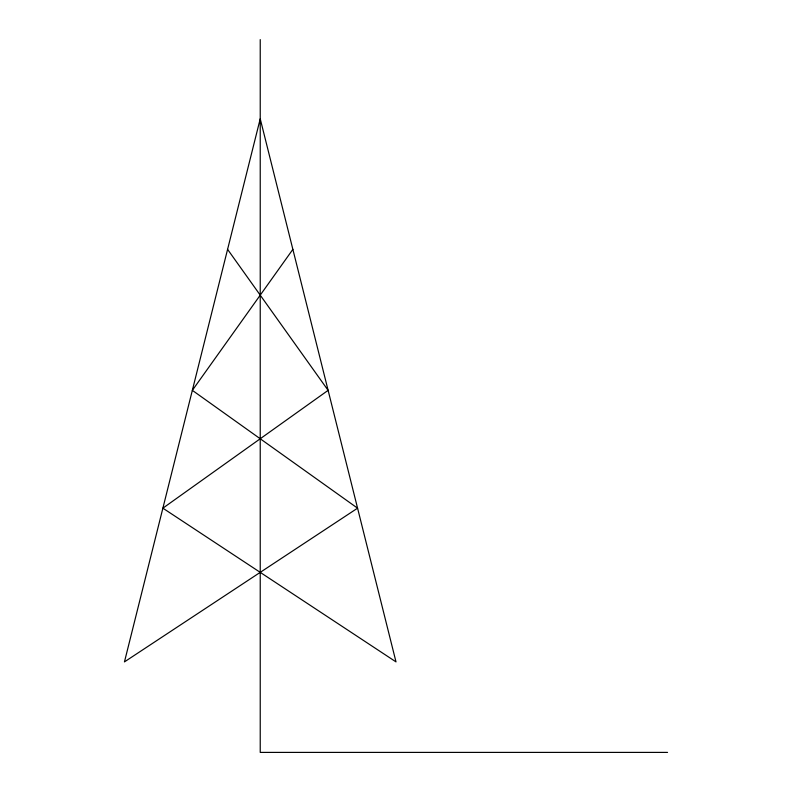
<?xml version="1.0" encoding="UTF-8"?>
<svg xmlns="http://www.w3.org/2000/svg" width="792" height="792" viewBox="0 0 792 792"><rect width="100%" height="100%" fill="white"/><g stroke="black" fill="none" stroke-linecap="round" stroke-linejoin="round"><path stroke-width="1.19" d="M292.872 249.371L192.347 390.347L357.568 508.177L124.453 661.884L260.231 118.8L396 661.884L162.885 508.177L328.116 390.347L227.581 249.371M667.547 752.4L260.231 752.4L260.231 39.6"/></g></svg>
